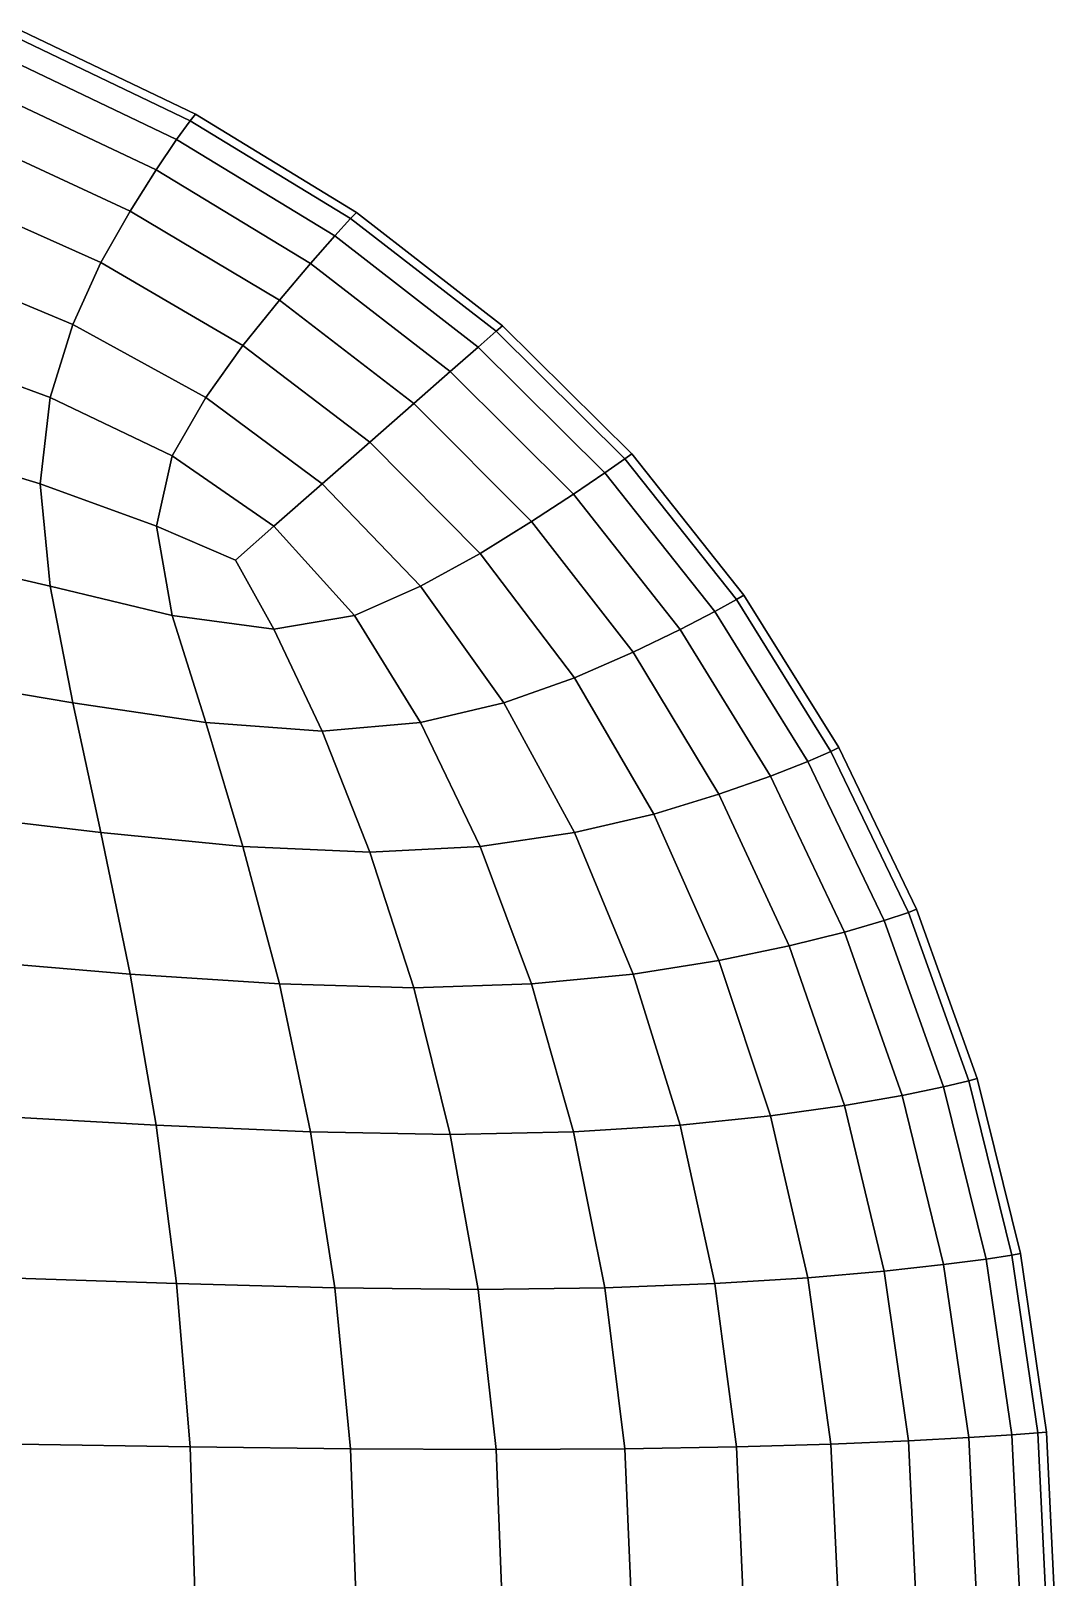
# Model space of a CAD drawing. Header units: millimetres. Extents: x -22.5 to 22.7, y -19.9 to 19.7.
# Drawn here: x 11.23 to 22.68, y 0.3 to 17.58 of the extents above; entities that cross this region are included whole.
import ezdxf

# ---------------------------------------------------------------- set-up
doc = ezdxf.new("R2010")
doc.units = ezdxf.units.MM
doc.layers.add('Bases', color=102, linetype='Continuous')

msp = doc.modelspace()

# ---------------------------------------------------------------- linework, layer by layer
at = {"layer": 'Bases'}
for points in [[(12.859867, 16.366398, 3.204967), (13.012658, 16.577116, 2.989899), (11.077504, 17.503985, 2.993583), (10.949905, 17.278944, 3.212632)], [(12.859867, 16.366398, 2.338305), (10.949905, 17.278944, 2.33064), (11.077504, 17.503985, 2.549688), (13.012658, 16.577116, 2.553373)], [(13.012658, 16.577116, 2.989899), (13.069799, 16.650112, 2.771636), (11.126163, 17.580789, 2.771636), (11.077504, 17.503985, 2.993583)], [(13.012658, 16.577116, 2.553373), (11.077504, 17.503985, 2.549688), (11.126163, 17.580789, 2.771636), (13.069799, 16.650112, 2.771636)], [(12.630058, 16.026224, 3.413644), (12.859867, 16.366398, 3.204967), (10.949905, 17.278944, 3.212632), (10.761746, 16.911036, 3.425884)], [(12.630058, 16.026224, 2.129628), (10.761746, 16.911036, 2.117388), (10.949905, 17.278944, 2.33064), (12.859867, 16.366398, 2.338305)], [(12.341863, 15.564863, 3.612733), (12.630058, 16.026224, 3.413644), (10.761746, 16.911036, 3.425884), (10.531409, 16.40563, 3.63044)], [(12.341863, 15.564863, 1.930538), (10.531409, 16.40563, 1.912832), (10.761746, 16.911036, 2.117388), (12.630058, 16.026224, 2.129628)], [(14.805654, 15.483161, 2.987268), (14.870594, 15.551591, 2.771636), (13.069799, 16.650112, 2.771636), (13.012658, 16.577116, 2.989899)], [(14.805654, 15.483161, 2.556004), (13.012658, 16.577116, 2.553373), (13.069799, 16.650112, 2.771636), (14.870594, 15.551591, 2.771636)], [(14.628539, 15.289091, 3.199457), (14.805654, 15.483161, 2.987268), (13.012658, 16.577116, 2.989899), (12.859867, 16.366398, 3.204967)], [(14.628539, 15.289091, 2.343815), (12.859867, 16.366398, 2.338305), (13.012658, 16.577116, 2.553373), (14.805654, 15.483161, 2.556004)], [(12.013915, 14.990583, 3.799041), (12.341863, 15.564863, 3.612733), (10.531409, 16.40563, 3.63044), (10.277272, 15.768098, 3.823402)], [(12.013915, 14.990583, 1.744231), (10.277272, 15.768098, 1.71987), (10.531409, 16.40563, 1.912832), (12.341863, 15.564863, 1.930538)], [(14.356954, 14.9806, 3.40476), (14.628539, 15.289091, 3.199457), (12.859867, 16.366398, 3.204967), (12.630058, 16.026224, 3.413644)], [(14.356954, 14.9806, 2.138512), (12.630058, 16.026224, 2.129628), (12.859867, 16.366398, 2.338305), (14.628539, 15.289091, 2.343815)], [(14.008606, 14.568907, 3.599735), (14.356954, 14.9806, 3.40476), (12.630058, 16.026224, 3.413644), (12.341863, 15.564863, 3.612733)], [(14.008606, 14.568907, 1.943537), (12.341863, 15.564863, 1.930538), (12.630058, 16.026224, 2.129628), (14.356954, 14.9806, 2.138512)], [(11.697991, 14.298099, 3.970205), (12.013915, 14.990583, 3.799041), (10.277272, 15.768098, 3.823402), (10.041515, 14.990583, 4.00285)], [(11.697991, 14.298099, 1.573066), (10.041515, 14.990583, 1.540422), (10.277272, 15.768098, 1.71987), (12.013915, 14.990583, 1.744231)], [(13.601198, 14.065229, 3.780938), (14.008606, 14.568907, 3.599735), (12.341863, 15.564863, 3.612733), (12.013915, 14.990583, 3.799041)], [(13.601198, 14.065229, 1.762334), (12.013915, 14.990583, 1.744231), (12.341863, 15.564863, 1.930538), (14.008606, 14.568907, 1.943537)], [(16.232687, 14.047085, 3.19724), (16.432798, 14.222559, 2.986215), (14.805654, 15.483161, 2.987268), (14.628539, 15.289091, 3.199457)], [(16.232687, 14.047085, 2.346031), (14.628539, 15.289091, 2.343815), (14.805654, 15.483161, 2.556004), (16.432798, 14.222559, 2.557057)], [(16.432798, 14.222559, 2.986215), (16.504741, 14.285645, 2.771636), (14.870594, 15.551591, 2.771636), (14.805654, 15.483161, 2.987268)], [(16.432798, 14.222559, 2.557057), (14.805654, 15.483161, 2.556004), (14.870594, 15.551591, 2.771636), (16.504741, 14.285645, 2.771636)], [(15.920128, 13.773008, 3.401157), (16.232687, 14.047085, 3.19724), (14.628539, 15.289091, 3.199457), (14.356954, 14.9806, 3.40476)], [(15.920128, 13.773008, 2.142115), (14.356954, 14.9806, 2.138512), (14.628539, 15.289091, 2.343815), (16.232687, 14.047085, 2.346031)], [(11.445872, 13.482125, 4.123866), (11.697991, 14.298099, 3.970205), (10.041515, 14.990583, 4.00285), (9.866317, 14.065229, 4.166865)], [(11.445872, 13.482125, 1.419406), (9.866317, 14.065229, 1.376407), (10.041515, 14.990583, 1.540422), (11.697991, 14.298099, 1.573066)], [(13.185069, 13.482125, 3.944154), (13.601198, 14.065229, 3.780938), (12.013915, 14.990583, 3.799041), (11.697991, 14.298099, 3.970205)], [(13.185069, 13.482125, 1.599118), (11.697991, 14.298099, 1.573066), (12.013915, 14.990583, 1.744231), (13.601198, 14.065229, 1.762334)], [(15.510841, 13.414112, 3.594412), (15.920128, 13.773008, 3.401157), (14.356954, 14.9806, 3.40476), (14.008606, 14.568907, 3.599735)], [(15.510841, 13.414112, 1.94886), (14.008606, 14.568907, 1.943537), (14.356954, 14.9806, 2.138512), (15.920128, 13.773008, 2.142115)], [(15.020545, 12.984181, 3.77345), (15.510841, 13.414112, 3.594412), (14.008606, 14.568907, 3.599735), (13.601198, 14.065229, 3.780938)], [(15.020545, 12.984181, 1.769821), (13.601198, 14.065229, 1.762334), (14.008606, 14.568907, 1.943537), (15.510841, 13.414112, 1.94886)], [(12.810557, 12.832151, 4.085167), (13.185069, 13.482125, 3.944154), (11.697991, 14.298099, 3.970205), (11.445872, 13.482125, 4.123866)], [(12.810557, 12.832151, 1.458105), (11.445872, 13.482125, 1.419406), (11.697991, 14.298099, 1.573066), (13.185069, 13.482125, 1.599118)], [(16.232687, 14.047085, 3.19724), (17.649078, 12.640438, 3.199457), (17.870396, 12.795747, 2.987268), (16.432798, 14.222559, 2.986215)], [(16.232687, 14.047085, 2.346031), (16.432798, 14.222559, 2.557057), (17.870396, 12.795747, 2.556004), (17.649078, 12.640438, 2.343815)], [(16.432798, 14.222559, 2.986215), (17.870396, 12.795747, 2.987268), (17.948433, 12.852692, 2.771636), (16.504741, 14.285645, 2.771636)], [(16.432798, 14.222559, 2.557057), (16.504741, 14.285645, 2.771636), (17.948433, 12.852692, 2.771636), (17.870396, 12.795747, 2.556004)], [(11.335764, 12.516407, 4.258404), (11.445872, 13.482125, 4.123866), (9.866317, 14.065229, 4.166865), (9.793858, 12.984181, 4.313526)], [(11.335764, 12.516407, 1.284867), (9.793858, 12.984181, 1.229746), (9.866317, 14.065229, 1.376407), (11.445872, 13.482125, 1.419406)], [(14.487092, 12.516407, 3.932776), (15.020545, 12.984181, 3.77345), (13.601198, 14.065229, 3.780938), (13.185069, 13.482125, 3.944154)], [(14.487092, 12.516407, 1.610496), (13.185069, 13.482125, 1.599118), (13.601198, 14.065229, 1.762334), (15.020545, 12.984181, 1.769821)], [(15.920128, 13.773008, 3.401157), (17.297273, 12.402291, 3.40476), (17.649078, 12.640438, 3.199457), (16.232687, 14.047085, 3.19724)], [(15.920128, 13.773008, 2.142115), (16.232687, 14.047085, 2.346031), (17.649078, 12.640438, 2.343815), (17.297273, 12.402291, 2.138512)], [(15.510841, 13.414112, 3.594412), (16.827775, 12.096831, 3.599735), (17.297273, 12.402291, 3.40476), (15.920128, 13.773008, 3.401157)], [(15.510841, 13.414112, 1.94886), (15.920128, 13.773008, 2.142115), (17.297273, 12.402291, 2.138512), (16.827775, 12.096831, 1.943537)], [(12.633704, 12.04398, 4.202734), (12.810557, 12.832151, 4.085167), (11.445872, 13.482125, 4.123866), (11.335764, 12.516407, 4.258404)], [(12.633704, 12.04398, 1.340538), (11.335764, 12.516407, 1.284867), (11.445872, 13.482125, 1.419406), (12.810557, 12.832151, 1.458105)], [(13.948334, 12.04398, 4.066893), (14.487092, 12.516407, 3.932776), (13.185069, 13.482125, 3.944154), (12.810557, 12.832151, 4.085167)], [(13.948334, 12.04398, 1.476379), (12.810557, 12.832151, 1.458105), (13.185069, 13.482125, 1.599118), (14.487092, 12.516407, 1.610496)], [(15.020545, 12.984181, 3.77345), (16.253378, 11.739583, 3.780938), (16.827775, 12.096831, 3.599735), (15.510841, 13.414112, 3.594412)], [(15.020545, 12.984181, 1.769821), (15.510841, 13.414112, 1.94886), (16.827775, 12.096831, 1.943537), (16.253378, 11.739583, 1.762334)], [(11.335764, 12.516407, 4.258404), (9.793858, 12.984181, 4.313526), (9.866317, 11.739583, 4.440915), (11.445872, 11.374687, 4.372203)], [(11.335764, 12.516407, 1.284867), (11.445872, 11.374687, 1.171068), (9.866317, 11.739583, 1.102356), (9.793858, 12.984181, 1.229746)], [(14.487092, 12.516407, 3.932776), (15.588403, 11.374687, 3.944154), (16.253378, 11.739583, 3.780938), (15.020545, 12.984181, 3.77345)], [(14.487092, 12.516407, 1.610496), (15.020545, 12.984181, 1.769821), (16.253378, 11.739583, 1.762334), (15.588403, 11.374687, 1.599118)], [(13.517023, 11.665771, 4.158167), (13.948334, 12.04398, 4.066893), (12.810557, 12.832151, 4.085167), (12.633704, 12.04398, 4.202734)], [(13.517023, 11.665771, 1.385105), (12.633704, 12.04398, 1.340538), (12.810557, 12.832151, 1.458105), (13.948334, 12.04398, 1.476379)], [(17.649078, 12.640438, 3.199457), (18.877644, 11.089524, 3.204967), (19.117948, 11.223504, 2.989899), (17.870396, 12.795747, 2.987268)], [(17.649078, 12.640438, 2.343815), (17.870396, 12.795747, 2.556004), (19.117948, 11.223504, 2.553373), (18.877644, 11.089524, 2.338305)], [(17.870396, 12.795747, 2.987268), (19.117948, 11.223504, 2.989899), (19.201193, 11.273609, 2.771636), (17.948433, 12.852692, 2.771636)], [(17.870396, 12.795747, 2.556004), (17.948433, 12.852692, 2.771636), (19.201193, 11.273609, 2.771636), (19.117948, 11.223504, 2.553373)], [(17.297273, 12.402291, 3.40476), (18.489708, 10.888009, 3.413644), (18.877644, 11.089524, 3.204967), (17.649078, 12.640438, 3.199457)], [(17.297273, 12.402291, 2.138512), (17.649078, 12.640438, 2.343815), (18.877644, 11.089524, 2.338305), (18.489708, 10.888009, 2.129628)], [(12.633704, 12.04398, 4.202734), (11.335764, 12.516407, 4.258404), (11.445872, 11.374687, 4.372203), (12.810557, 11.046284, 4.295611)], [(12.633704, 12.04398, 1.340538), (12.810557, 11.046284, 1.247661), (11.445872, 11.374687, 1.171068), (11.335764, 12.516407, 1.284867)], [(13.948334, 12.04398, 4.066893), (14.847169, 11.046284, 4.085167), (15.588403, 11.374687, 3.944154), (14.487092, 12.516407, 3.932776)], [(13.948334, 12.04398, 1.476379), (14.487092, 12.516407, 1.610496), (15.588403, 11.374687, 1.599118), (14.847169, 11.046284, 1.458105)], [(16.827775, 12.096831, 3.599735), (17.963569, 10.635296, 3.612733), (18.489708, 10.888009, 3.413644), (17.297273, 12.402291, 3.40476)], [(16.827775, 12.096831, 1.943537), (17.297273, 12.402291, 2.138512), (18.489708, 10.888009, 2.129628), (17.963569, 10.635296, 1.930538)], [(13.517023, 11.665771, 4.158167), (12.633704, 12.04398, 4.202734), (12.810557, 11.046284, 4.295611), (13.948334, 10.891206, 4.202734)], [(13.517023, 11.665771, 1.385105), (13.948334, 10.891206, 1.340538), (12.810557, 11.046284, 1.247661), (12.633704, 12.04398, 1.340538)], [(13.517023, 11.665771, 4.158167), (13.948334, 10.891206, 4.202734), (14.847169, 11.046284, 4.085167), (13.948334, 12.04398, 4.066893)], [(13.517023, 11.665771, 1.385105), (13.948334, 12.04398, 1.476379), (14.847169, 11.046284, 1.458105), (13.948334, 10.891206, 1.340538)], [(16.253378, 11.739583, 3.780938), (17.308657, 10.347724, 3.799041), (17.963569, 10.635296, 3.612733), (16.827775, 12.096831, 3.599735)], [(16.253378, 11.739583, 1.762334), (16.827775, 12.096831, 1.943537), (17.963569, 10.635296, 1.930538), (17.308657, 10.347724, 1.744231)], [(11.445872, 11.374687, 4.372203), (9.866317, 11.739583, 4.440915), (10.041515, 10.347724, 4.549958), (11.697991, 10.070697, 4.468356)], [(11.445872, 11.374687, 1.171068), (11.697991, 10.070697, 1.074915), (10.041515, 10.347724, 0.993314), (9.866317, 11.739583, 1.102356)], [(15.588403, 11.374687, 3.944154), (16.518944, 10.070697, 3.970205), (17.308657, 10.347724, 3.799041), (16.253378, 11.739583, 3.780938)], [(15.588403, 11.374687, 1.599118), (16.253378, 11.739583, 1.762334), (17.308657, 10.347724, 1.744231), (16.518944, 10.070697, 1.573066)], [(12.810557, 11.046284, 4.295611), (11.445872, 11.374687, 4.372203), (11.697991, 10.070697, 4.468356), (13.185069, 9.849618, 4.372203)], [(12.810557, 11.046284, 1.247661), (13.185069, 9.849618, 1.171068), (11.697991, 10.070697, 1.074915), (11.445872, 11.374687, 1.171068)], [(14.847169, 11.046284, 4.085167), (15.588403, 9.849618, 4.123866), (16.518944, 10.070697, 3.970205), (15.588403, 11.374687, 3.944154)], [(14.847169, 11.046284, 1.458105), (15.588403, 11.374687, 1.599118), (16.518944, 10.070697, 1.573066), (15.588403, 9.849618, 1.419406)], [(19.117948, 11.223504, 2.989899), (20.174955, 9.526603, 2.993583), (20.262543, 9.569272, 2.771636), (19.201193, 11.273609, 2.771636)], [(19.117948, 11.223504, 2.553373), (19.201193, 11.273609, 2.771636), (20.262543, 9.569272, 2.771636), (20.174955, 9.526603, 2.549688)], [(18.489708, 10.888009, 3.413644), (19.498752, 9.249721, 3.425884), (19.918317, 9.414714, 3.212632), (18.877644, 11.089524, 3.204967)], [(18.489708, 10.888009, 2.129628), (18.877644, 11.089524, 2.338305), (19.918317, 9.414714, 2.33064), (19.498752, 9.249721, 2.117388)], [(18.877644, 11.089524, 3.204967), (19.918317, 9.414714, 3.212632), (20.174955, 9.526603, 2.993583), (19.117948, 11.223504, 2.989899)], [(18.877644, 11.089524, 2.338305), (19.117948, 11.223504, 2.553373), (20.174955, 9.526603, 2.549688), (19.918317, 9.414714, 2.33064)], [(13.948334, 10.891206, 4.202734), (12.810557, 11.046284, 4.295611), (13.185069, 9.849618, 4.372203), (14.487092, 9.753067, 4.258404)], [(13.948334, 10.891206, 1.340538), (14.487092, 9.753067, 1.284867), (13.185069, 9.849618, 1.171068), (12.810557, 11.046284, 1.247661)], [(13.948334, 10.891206, 4.202734), (14.487092, 9.753067, 4.258404), (15.588403, 9.849618, 4.123866), (14.847169, 11.046284, 4.085167)], [(13.948334, 10.891206, 1.340538), (14.847169, 11.046284, 1.458105), (15.588403, 9.849618, 1.419406), (14.487092, 9.753067, 1.284867)], [(17.963569, 10.635296, 3.612733), (18.922385, 9.047743, 3.63044), (19.498752, 9.249721, 3.425884), (18.489708, 10.888009, 3.413644)], [(17.963569, 10.635296, 1.930538), (18.489708, 10.888009, 2.129628), (19.498752, 9.249721, 2.117388), (18.922385, 9.047743, 1.912832)], [(17.308657, 10.347724, 3.799041), (18.19534, 8.824895, 3.823402), (18.922385, 9.047743, 3.63044), (17.963569, 10.635296, 3.612733)], [(17.308657, 10.347724, 1.744231), (17.963569, 10.635296, 1.930538), (18.922385, 9.047743, 1.912832), (18.19534, 8.824895, 1.71987)], [(11.697991, 10.070697, 4.468356), (10.041515, 10.347724, 4.549958), (10.277272, 8.824895, 4.641579), (12.013915, 8.618164, 4.549958)], [(11.697991, 10.070697, 1.074915), (12.013915, 8.618164, 0.993314), (10.277272, 8.824895, 0.901693), (10.041515, 10.347724, 0.993314)], [(16.518944, 10.070697, 3.970205), (17.308657, 8.618164, 4.00285), (18.19534, 8.824895, 3.823402), (17.308657, 10.347724, 3.799041)], [(16.518944, 10.070697, 1.573066), (17.308657, 10.347724, 1.744231), (18.19534, 8.824895, 1.71987), (17.308657, 8.618164, 1.540422)], [(13.185069, 9.849618, 4.372203), (11.697991, 10.070697, 4.468356), (12.013915, 8.618164, 4.549958), (13.601198, 8.464537, 4.440915)], [(13.185069, 9.849618, 1.171068), (13.601198, 8.464537, 1.102356), (12.013915, 8.618164, 0.993314), (11.697991, 10.070697, 1.074915)], [(15.588403, 9.849618, 4.123866), (16.253378, 8.464537, 4.166865), (17.308657, 8.618164, 4.00285), (16.518944, 10.070697, 3.970205)], [(15.588403, 9.849618, 1.419406), (16.518944, 10.070697, 1.573066), (17.308657, 8.618164, 1.540422), (16.253378, 8.464537, 1.376407)], [(14.487092, 9.753067, 4.258404), (13.185069, 9.849618, 4.372203), (13.601198, 8.464537, 4.440915), (15.020545, 8.400999, 4.313526)], [(14.487092, 9.753067, 1.284867), (15.020545, 8.400999, 1.229746), (13.601198, 8.464537, 1.102356), (13.185069, 9.849618, 1.171068)], [(14.487092, 9.753067, 4.258404), (15.020545, 8.400999, 4.313526), (16.253378, 8.464537, 4.166865), (15.588403, 9.849618, 4.123866)], [(14.487092, 9.753067, 1.284867), (15.588403, 9.849618, 1.419406), (16.253378, 8.464537, 1.376407), (15.020545, 8.400999, 1.229746)], [(19.918317, 9.414714, 3.212632), (20.771029, 7.636381, 3.221313), (21.040916, 7.725822, 2.997794), (20.174955, 9.526603, 2.993583)], [(19.918317, 9.414714, 2.33064), (20.174955, 9.526603, 2.549688), (21.040916, 7.725822, 2.545478), (20.771029, 7.636381, 2.321958)], [(20.174955, 9.526603, 2.993583), (21.040916, 7.725822, 2.997794), (21.132005, 7.760555, 2.771636), (20.262543, 9.569272, 2.771636)], [(20.174955, 9.526603, 2.549688), (20.262543, 9.569272, 2.771636), (21.132005, 7.760555, 2.771636), (21.040916, 7.725822, 2.545478)], [(19.498752, 9.249721, 3.425884), (20.325724, 7.506989, 3.439557), (20.771029, 7.636381, 3.221313), (19.918317, 9.414714, 3.212632)], [(19.498752, 9.249721, 2.117388), (19.918317, 9.414714, 2.33064), (20.771029, 7.636381, 2.321958), (20.325724, 7.506989, 2.103715)], [(18.922385, 9.047743, 3.63044), (19.708383, 7.352404, 3.649886), (20.325724, 7.506989, 3.439557), (19.498752, 9.249721, 3.425884)], [(18.922385, 9.047743, 1.912832), (19.498752, 9.249721, 2.117388), (20.325724, 7.506989, 2.103715), (19.708383, 7.352404, 1.893386)], [(18.19534, 8.824895, 3.823402), (18.922385, 7.187385, 3.849662), (19.708383, 7.352404, 3.649886), (18.922385, 9.047743, 3.63044)], [(18.19534, 8.824895, 1.71987), (18.922385, 9.047743, 1.912832), (19.708383, 7.352404, 1.893386), (18.922385, 7.187385, 1.69361)], [(12.013915, 8.618164, 4.549958), (10.277272, 8.824895, 4.641579), (10.531409, 7.187385, 4.716705), (12.341863, 7.037124, 4.61763)], [(12.013915, 8.618164, 0.993314), (12.341863, 7.037124, 0.925642), (10.531409, 7.187385, 0.826567), (10.277272, 8.824895, 0.901693)], [(17.308657, 8.618164, 4.00285), (17.963569, 7.037124, 4.036737), (18.922385, 7.187385, 3.849662), (18.19534, 8.824895, 3.823402)], [(17.308657, 8.618164, 1.540422), (18.19534, 8.824895, 1.71987), (18.922385, 7.187385, 1.69361), (17.963569, 7.037124, 1.506535)], [(13.601198, 8.464537, 4.440915), (12.013915, 8.618164, 4.549958), (12.341863, 7.037124, 4.61763), (14.008606, 6.926813, 4.500268)], [(13.601198, 8.464537, 1.102356), (14.008606, 6.926813, 1.043004), (12.341863, 7.037124, 0.925642), (12.013915, 8.618164, 0.993314)], [(16.253378, 8.464537, 4.166865), (16.827775, 6.926813, 4.208962), (17.963569, 7.037124, 4.036737), (17.308657, 8.618164, 4.00285)], [(16.253378, 8.464537, 1.376407), (17.308657, 8.618164, 1.540422), (17.963569, 7.037124, 1.506535), (16.827775, 6.926813, 1.33431)], [(15.020545, 8.400999, 4.313526), (13.601198, 8.464537, 4.440915), (14.008606, 6.926813, 4.500268), (15.510841, 6.881646, 4.364189)], [(15.020545, 8.400999, 1.229746), (15.510841, 6.881646, 1.179083), (14.008606, 6.926813, 1.043004), (13.601198, 8.464537, 1.102356)], [(15.020545, 8.400999, 4.313526), (15.510841, 6.881646, 4.364189), (16.827775, 6.926813, 4.208962), (16.253378, 8.464537, 4.166865)], [(15.020545, 8.400999, 1.229746), (16.253378, 8.464537, 1.376407), (16.827775, 6.926813, 1.33431), (15.510841, 6.881646, 1.179083)], [(20.325724, 7.506989, 3.439557), (20.971943, 5.67937, 3.452738), (21.435711, 5.774897, 3.229872), (20.771029, 7.636381, 3.221313)], [(20.325724, 7.506989, 2.103715), (20.771029, 7.636381, 2.321958), (21.435711, 5.774897, 2.3134), (20.971943, 5.67937, 2.090534)], [(20.771029, 7.636381, 3.221313), (21.435711, 5.774897, 3.229872), (21.71533, 5.841937, 3.002004), (21.040916, 7.725822, 2.997794)], [(20.771029, 7.636381, 2.321958), (21.040916, 7.725822, 2.545478), (21.71533, 5.841937, 2.541268), (21.435711, 5.774897, 2.3134)], [(21.040916, 7.725822, 2.997794), (21.71533, 5.841937, 3.002004), (21.809102, 5.868336, 2.771636), (21.132005, 7.760555, 2.771636)], [(21.040916, 7.725822, 2.545478), (21.132005, 7.760555, 2.771636), (21.809102, 5.868336, 2.771636), (21.71533, 5.841937, 2.541268)], [(19.708383, 7.352404, 3.649886), (20.325724, 5.567514, 3.668102), (20.971943, 5.67937, 3.452738), (20.325724, 7.506989, 3.439557)], [(19.708383, 7.352404, 1.893386), (20.325724, 7.506989, 2.103715), (20.971943, 5.67937, 2.090534), (20.325724, 5.567514, 1.87517)], [(18.922385, 7.187385, 3.849662), (19.498752, 5.451485, 3.873463), (20.325724, 5.567514, 3.668102), (19.708383, 7.352404, 3.649886)], [(18.922385, 7.187385, 1.69361), (19.708383, 7.352404, 1.893386), (20.325724, 5.567514, 1.87517), (19.498752, 5.451485, 1.669809)], [(12.341863, 7.037124, 4.61763), (10.531409, 7.187385, 4.716705), (10.761746, 5.451485, 4.776261), (12.630058, 5.347611, 4.671996)], [(12.341863, 7.037124, 0.925642), (12.630058, 5.347611, 0.871275), (10.761746, 5.451485, 0.76701), (10.531409, 7.187385, 0.826567)], [(17.963569, 7.037124, 4.036737), (18.489708, 5.347611, 4.066516), (19.498752, 5.451485, 3.873463), (18.922385, 7.187385, 3.849662)], [(17.963569, 7.037124, 1.506535), (18.922385, 7.187385, 1.69361), (19.498752, 5.451485, 1.669809), (18.489708, 5.347611, 1.476756)], [(14.008606, 6.926813, 4.500268), (12.341863, 7.037124, 4.61763), (12.630058, 5.347611, 4.671996), (14.356954, 5.272223, 4.548781)], [(14.008606, 6.926813, 1.043004), (14.356954, 5.272223, 0.99449), (12.630058, 5.347611, 0.871275), (12.341863, 7.037124, 0.925642)], [(15.510841, 6.881646, 4.364189), (14.008606, 6.926813, 4.500268), (14.356954, 5.272223, 4.548781), (15.920128, 5.24165, 4.406481)], [(15.510841, 6.881646, 1.179083), (15.920128, 5.24165, 1.136791), (14.356954, 5.272223, 0.99449), (14.008606, 6.926813, 1.043004)], [(15.510841, 6.881646, 4.364189), (15.920128, 5.24165, 4.406481), (17.297273, 5.272223, 4.244957), (16.827775, 6.926813, 4.208962)], [(15.510841, 6.881646, 1.179083), (16.827775, 6.926813, 1.33431), (17.297273, 5.272223, 1.298315), (15.920128, 5.24165, 1.136791)], [(16.827775, 6.926813, 4.208962), (17.297273, 5.272223, 4.244957), (18.489708, 5.347611, 4.066516), (17.963569, 7.037124, 4.036737)], [(16.827775, 6.926813, 1.33431), (17.963569, 7.037124, 1.506535), (18.489708, 5.347611, 1.476756), (17.297273, 5.272223, 1.298315)], [(20.971943, 5.67937, 3.452738), (21.435711, 3.788088, 3.463994), (21.911541, 3.851049, 3.237291), (21.435711, 5.774897, 3.229872)], [(20.971943, 5.67937, 2.090534), (21.435711, 5.774897, 2.3134), (21.911541, 3.851049, 2.305981), (21.435711, 3.788088, 2.079277)], [(21.435711, 5.774897, 3.229872), (21.911541, 3.851049, 3.237291), (22.197697, 3.895723, 3.005688), (21.71533, 5.841937, 3.002004)], [(21.435711, 5.774897, 2.3134), (21.71533, 5.841937, 2.541268), (22.197697, 3.895723, 2.537584), (21.911541, 3.851049, 2.305981)], [(21.71533, 5.841937, 3.002004), (22.197697, 3.895723, 3.005688), (22.293357, 3.913489, 2.771636), (21.809102, 5.868336, 2.771636)], [(21.71533, 5.841937, 2.541268), (21.809102, 5.868336, 2.771636), (22.293357, 3.913489, 2.771636), (22.197697, 3.895723, 2.537584)], [(19.498752, 5.451485, 3.873463), (19.918317, 3.641791, 3.892905), (20.771029, 3.715461, 3.683349), (20.325724, 5.567514, 3.668102)], [(19.498752, 5.451485, 1.669809), (20.325724, 5.567514, 1.87517), (20.771029, 3.715461, 1.859923), (19.918317, 3.641791, 1.650367)], [(20.325724, 5.567514, 3.668102), (20.771029, 3.715461, 3.683349), (21.435711, 3.788088, 3.463994), (20.971943, 5.67937, 3.452738)], [(20.325724, 5.567514, 1.87517), (20.971943, 5.67937, 2.090534), (21.435711, 3.788088, 2.079277), (20.771029, 3.715461, 1.859923)], [(12.630058, 5.347611, 4.671996), (10.761746, 5.451485, 4.776261), (10.949905, 3.641791, 4.819615), (12.859867, 3.576743, 4.712082)], [(12.630058, 5.347611, 0.871275), (12.859867, 3.576743, 0.83119), (10.949905, 3.641791, 0.723657), (10.761746, 5.451485, 0.76701)], [(18.489708, 5.347611, 4.066516), (18.877644, 3.576743, 4.090263), (19.918317, 3.641791, 3.892905), (19.498752, 5.451485, 3.873463)], [(18.489708, 5.347611, 1.476756), (19.498752, 5.451485, 1.669809), (19.918317, 3.641791, 1.650367), (18.877644, 3.576743, 1.453009)], [(14.356954, 5.272223, 4.548781), (12.630058, 5.347611, 4.671996), (12.859867, 3.576743, 4.712082), (14.628539, 3.529982, 4.585134)], [(14.356954, 5.272223, 0.99449), (14.628539, 3.529982, 0.958138), (12.859867, 3.576743, 0.83119), (12.630058, 5.347611, 0.871275)], [(15.920128, 5.24165, 4.406481), (14.356954, 5.272223, 4.548781), (14.628539, 3.529982, 4.585134), (16.232687, 3.511173, 4.438777)], [(15.920128, 5.24165, 1.136791), (16.232687, 3.511173, 1.104494), (14.628539, 3.529982, 0.958138), (14.356954, 5.272223, 0.99449)], [(15.920128, 5.24165, 4.406481), (16.232687, 3.511173, 4.438777), (17.649078, 3.529982, 4.27302), (17.297273, 5.272223, 4.244957)], [(15.920128, 5.24165, 1.136791), (17.297273, 5.272223, 1.298315), (17.649078, 3.529982, 1.270252), (16.232687, 3.511173, 1.104494)], [(17.297273, 5.272223, 4.244957), (17.649078, 3.529982, 4.27302), (18.877644, 3.576743, 4.090263), (18.489708, 5.347611, 4.066516)], [(17.297273, 5.272223, 1.298315), (18.489708, 5.347611, 1.476756), (18.877644, 3.576743, 1.453009), (17.649078, 3.529982, 1.270252)], [(21.435711, 3.788088, 3.463994), (21.71533, 1.854363, 3.471894), (22.197697, 1.885626, 3.242555), (21.911541, 3.851049, 3.237291)], [(21.435711, 3.788088, 2.079277), (21.911541, 3.851049, 2.305981), (22.197697, 1.885626, 2.300717), (21.71533, 1.854363, 2.071378)], [(21.911541, 3.851049, 3.237291), (22.197697, 1.885626, 3.242555), (22.487518, 1.907958, 3.00832), (22.197697, 3.895723, 3.005688)], [(21.911541, 3.851049, 2.305981), (22.197697, 3.895723, 2.537584), (22.487518, 1.907958, 2.534952), (22.197697, 1.885626, 2.300717)], [(22.197697, 3.895723, 3.005688), (22.487518, 1.907958, 3.00832), (22.584292, 1.91689, 2.771636), (22.293357, 3.913489, 2.771636)], [(22.197697, 3.895723, 2.537584), (22.293357, 3.913489, 2.771636), (22.584292, 1.91689, 2.771636), (22.487518, 1.907958, 2.534952)], [(12.859867, 3.576743, 4.712082), (10.949905, 3.641791, 4.819615), (11.077504, 1.782902, 4.846134), (13.012658, 1.751639, 4.736913)], [(12.859867, 3.576743, 0.83119), (13.012658, 1.751639, 0.806359), (11.077504, 1.782902, 0.697138), (10.949905, 3.641791, 0.723657)], [(18.877644, 3.576743, 4.090263), (19.117948, 1.751639, 4.10605), (20.174955, 1.782902, 3.90609), (19.918317, 3.641791, 3.892905)], [(18.877644, 3.576743, 1.453009), (19.918317, 3.641791, 1.650367), (20.174955, 1.782902, 1.637182), (19.117948, 1.751639, 1.437221)], [(19.918317, 3.641791, 3.892905), (20.174955, 1.782902, 3.90609), (21.040916, 1.818632, 3.693889), (20.771029, 3.715461, 3.683349)], [(19.918317, 3.641791, 1.650367), (20.771029, 3.715461, 1.859923), (21.040916, 1.818632, 1.849383), (20.174955, 1.782902, 1.637182)], [(20.771029, 3.715461, 3.683349), (21.040916, 1.818632, 3.693889), (21.71533, 1.854363, 3.471894), (21.435711, 3.788088, 3.463994)], [(20.771029, 3.715461, 1.859923), (21.435711, 3.788088, 2.079277), (21.71533, 1.854363, 2.071378), (21.040916, 1.818632, 1.849383)], [(14.628539, 3.529982, 4.585134), (12.859867, 3.576743, 4.712082), (13.012658, 1.751639, 4.736913), (14.805654, 1.729307, 4.608003)], [(14.628539, 3.529982, 0.958138), (14.805654, 1.729307, 0.935269), (13.012658, 1.751639, 0.806359), (12.859867, 3.576743, 0.83119)], [(16.232687, 3.511173, 4.438777), (14.628539, 3.529982, 4.585134), (14.805654, 1.729307, 4.608003), (16.432798, 1.720375, 4.459455)], [(16.232687, 3.511173, 1.104494), (16.432798, 1.720375, 1.083817), (14.805654, 1.729307, 0.935269), (14.628539, 3.529982, 0.958138)], [(16.232687, 3.511173, 4.438777), (16.432798, 1.720375, 4.459455), (17.870396, 1.729307, 4.291321), (17.649078, 3.529982, 4.27302)], [(16.232687, 3.511173, 1.104494), (17.649078, 3.529982, 1.270252), (17.870396, 1.729307, 1.25195), (16.432798, 1.720375, 1.083817)], [(17.649078, 3.529982, 4.27302), (17.870396, 1.729307, 4.291321), (19.117948, 1.751639, 4.10605), (18.877644, 3.576743, 4.090263)], [(17.649078, 3.529982, 1.270252), (18.877644, 3.576743, 1.453009), (19.117948, 1.751639, 1.437221), (17.870396, 1.729307, 1.25195)], [(22.197697, 1.885626, 3.242555), (22.293357, -0.100584, 3.244649), (22.584292, -0.100584, 3.009372), (22.487518, 1.907958, 3.00832)], [(22.197697, 1.885626, 2.300717), (22.487518, 1.907958, 2.534952), (22.584292, -0.100584, 2.5339), (22.293357, -0.100584, 2.298623)], [(22.487518, 1.907958, 3.00832), (22.584292, -0.100584, 3.009372), (22.681429, -0.100584, 2.771636), (22.584292, 1.91689, 2.771636)], [(22.487518, 1.907958, 2.534952), (22.584292, 1.91689, 2.771636), (22.681429, -0.100584, 2.771636), (22.584292, -0.100584, 2.5339)], [(13.012658, 1.751639, 4.736913), (11.077504, 1.782902, 4.846134), (11.126163, -0.100584, 4.855184), (13.069799, -0.100584, 4.745514)], [(13.012658, 1.751639, 0.806359), (13.069799, -0.100584, 0.797757), (11.126163, -0.100584, 0.688088), (11.077504, 1.782902, 0.697138)], [(14.805654, 1.729307, 4.608003), (13.012658, 1.751639, 4.736913), (13.069799, -0.100584, 4.745514), (14.870594, -0.100584, 4.616066)], [(14.805654, 1.729307, 0.935269), (14.870594, -0.100584, 0.927206), (13.069799, -0.100584, 0.797757), (13.012658, 1.751639, 0.806359)], [(16.432798, 1.720375, 4.459455), (14.805654, 1.729307, 4.608003), (14.870594, -0.100584, 4.616066), (16.504741, -0.100584, 4.466889)], [(16.432798, 1.720375, 1.083817), (16.504741, -0.100584, 1.076383), (14.870594, -0.100584, 0.927206), (14.805654, 1.729307, 0.935269)], [(16.432798, 1.720375, 4.459455), (16.504741, -0.100584, 4.466889), (17.948433, -0.100584, 4.298032), (17.870396, 1.729307, 4.291321)], [(16.432798, 1.720375, 1.083817), (17.870396, 1.729307, 1.25195), (17.948433, -0.100584, 1.24524), (16.504741, -0.100584, 1.076383)], [(17.870396, 1.729307, 4.291321), (17.948433, -0.100584, 4.298032), (19.201193, -0.100584, 4.111955), (19.117948, 1.751639, 4.10605)], [(17.870396, 1.729307, 1.25195), (19.117948, 1.751639, 1.437221), (19.201193, -0.100584, 1.431317), (17.948433, -0.100584, 1.24524)], [(19.117948, 1.751639, 4.10605), (19.201193, -0.100584, 4.111955), (20.262543, -0.100584, 3.911118), (20.174955, 1.782902, 3.90609)], [(19.117948, 1.751639, 1.437221), (20.174955, 1.782902, 1.637182), (20.262543, -0.100584, 1.632154), (19.201193, -0.100584, 1.431317)], [(20.174955, 1.782902, 3.90609), (20.262543, -0.100584, 3.911118), (21.132005, -0.100584, 3.697982), (21.040916, 1.818632, 3.693889)], [(20.174955, 1.782902, 1.637182), (21.040916, 1.818632, 1.849383), (21.132005, -0.100584, 1.84529), (20.262543, -0.100584, 1.632154)], [(21.040916, 1.818632, 3.693889), (21.132005, -0.100584, 3.697982), (21.809102, -0.100584, 3.475005), (21.71533, 1.854363, 3.471894)], [(21.040916, 1.818632, 1.849383), (21.71533, 1.854363, 2.071378), (21.809102, -0.100584, 2.068267), (21.132005, -0.100584, 1.84529)], [(21.71533, 1.854363, 3.471894), (21.809102, -0.100584, 3.475005), (22.293357, -0.100584, 3.244649), (22.197697, 1.885626, 3.242555)], [(21.71533, 1.854363, 2.071378), (22.197697, 1.885626, 2.300717), (22.293357, -0.100584, 2.298623), (21.809102, -0.100584, 2.068267)]]:
    msp.add_3dface(points, dxfattribs=at)

doc.saveas('drawing.dxf')
